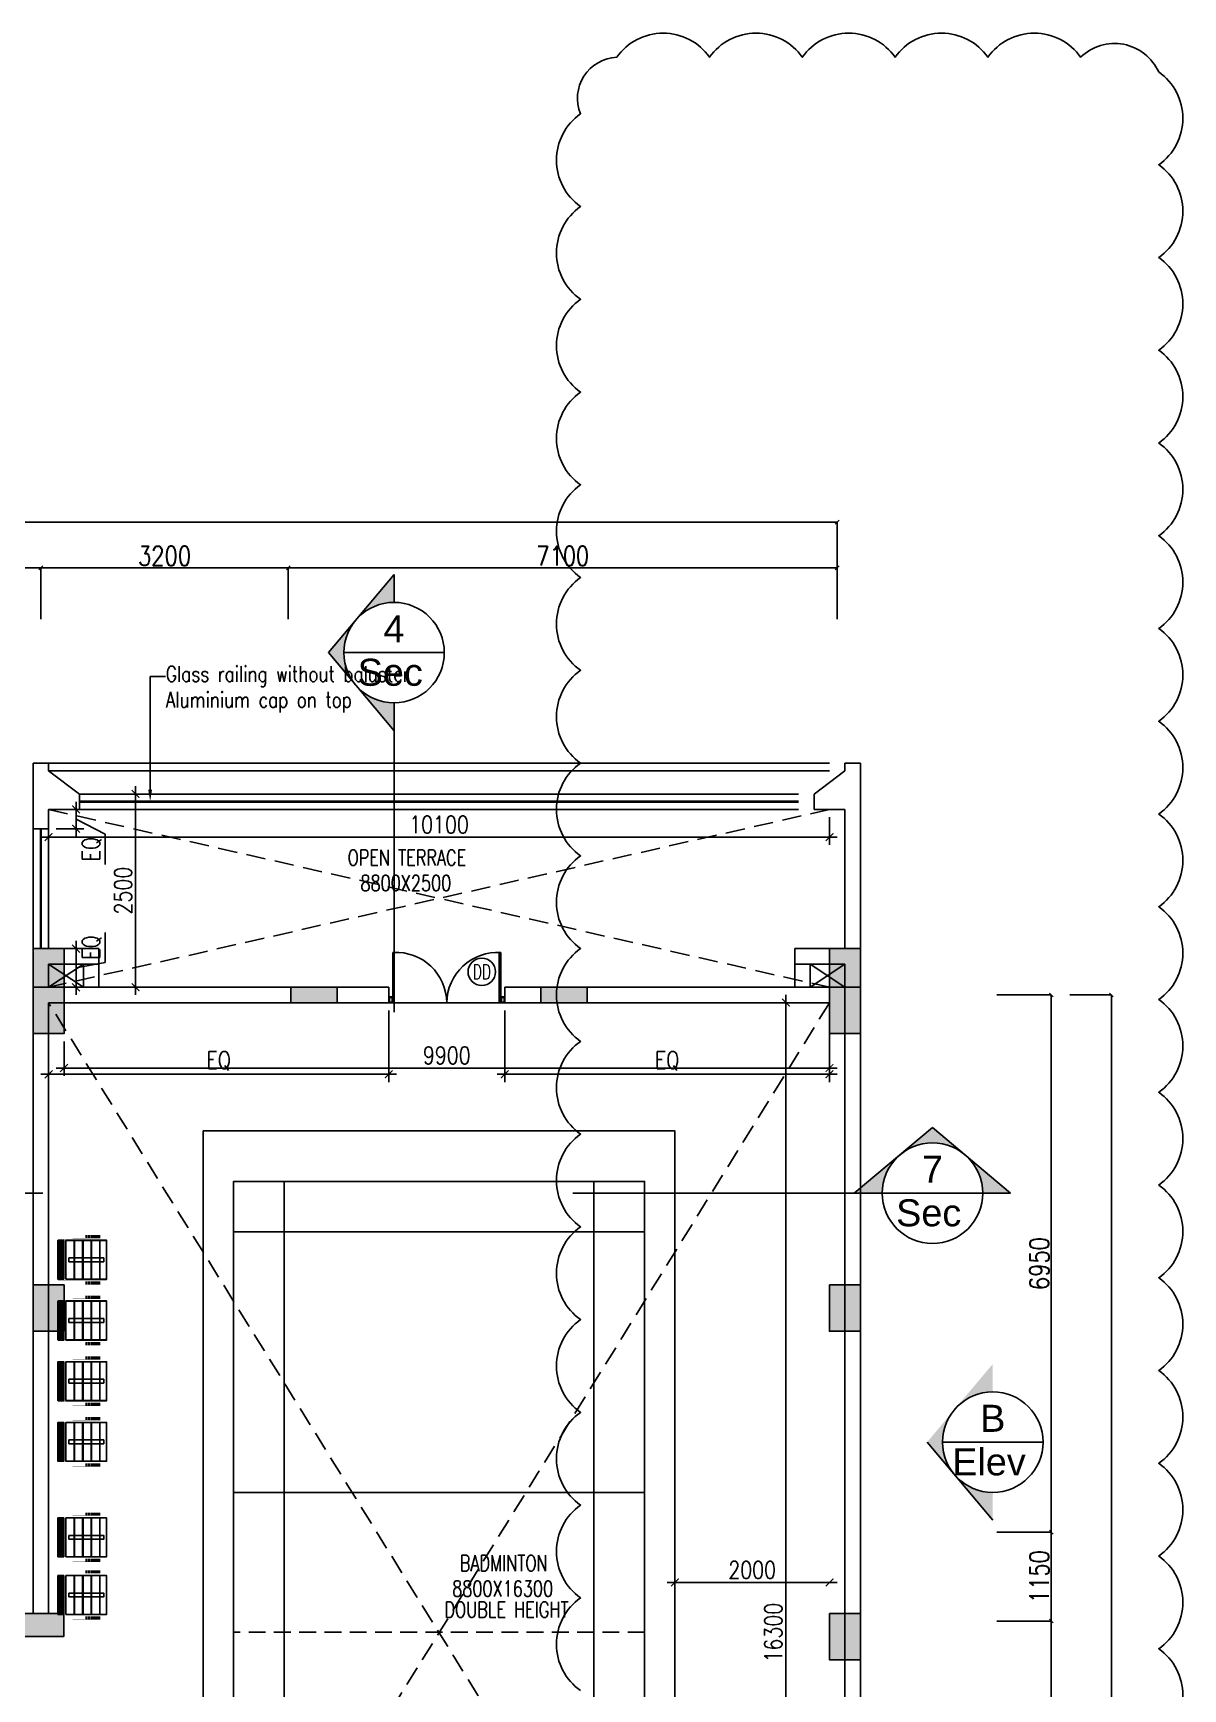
# Model space of a CAD drawing. Extents: x -32840 to 422982, y 280745 to 888746.
# Drawn here: x 103278 to 118149, y 816211 to 837632 of the extents above; entities that cross this region are included whole.
import ezdxf
from ezdxf import colors
from ezdxf.entities.mleader import LeaderData, LeaderLine
from ezdxf.enums import TextEntityAlignment as Align
from ezdxf.math import Vec2, Vec3

# ---------------------------------------------------------------- set-up
doc = ezdxf.new("R2010")
doc.units = 0
doc.header["$LTSCALE"] = 1000
doc.header["$PDMODE"] = 3
for name, pattern in [('CONTINOUS', [0]), ('HIDDEN', [0.375, 0.25, -0.125]), ('HIDDEN2', [0.1875, 0.125, -0.0625])]:
    doc.linetypes.add(name, pattern=pattern)
doc.layers.get('Defpoints').update_dxf_attribs({"linetype": 'HIDDEN'})
for name, color, linetype in [('A-BALCONY', 2, 'Continuous'), ('a-dim', 3, 'Continuous'), ('A-DOOR', 1, 'Continuous'), ('A-duct', 1, 'Continuous'), ('A-Duct Above', 20, 'HIDDEN2'), ('A-Ele  2', 6, 'Continuous'), ('A-FL-Drop', 3, 'Continuous'), ('A-PLINE', 2, 'Continuous'), ('A-Rail', 1, 'Continuous'), ('A-RD', 6, 'Continuous'), ('A-Tag LVl', 2, 'Continuous'), ('A-TAG-DW', 2, 'Continuous'), ('A-TXT', 6, 'Continuous'), ('A-WAL', 7, 'Continuous'), ('A-WALL', 7, 'CONTINOUS'), ('a-win', 1, 'Continuous'), ('FURN', 11, 'Continuous'), ('S-RCWALL', 10, 'Continuous'), ('S-RCWALL HATCH', 165, 'Continuous')]:
    doc.layers.add(name, color=color, linetype=linetype)
doc.layers.add('A-Dim grid', color=3, linetype='Continuous', transparency=0.5)
doc.layers.add('A-FUR', color=33, linetype='Continuous', plot=False, transparency=0.5)
doc.styles.add('Arial', font='arial.ttf')
doc.styles.add('ROMANS', font='romans.shx', dxfattribs={"width": 0.8})
doc.dimstyles.new('A-Dim Grid', dxfattribs={"dimscale": 100, "dimtxt": 2.5, "dimasz": 0.5, "dimexe": 0, "dimexo": 0, "dimgap": 0.3, "dimtad": 1, "dimdec": 0, "dimlfac": -0.01, "dimzin": 3, "dimdsep": 46, "dimtxsty": 'ROMANS', "dimblk": 'OBLIQUE', "dimcen": 5, "dimclrd": 256, "dimclre": 8, "dimclrt": 4, "dimadec": 0, "dimazin": 0, "dimtfac": 1, "dimtdec": 0, "dimtix": 1, "dimtmove": 1, "dimatfit": 3, "dimfxl": 1, "dimfrac": 2, "dimtolj": 1, "dimtzin": 3, "dimlwd": -1, "dimarcsym": 0})
doc.dimstyles.new('dim-1', dxfattribs={"dimscale": 100, "dimtxt": 2.25, "dimasz": 1, "dimexe": 1, "dimexo": 1, "dimgap": 0.5, "dimtad": 1, "dimdec": 0, "dimzin": 3, "dimdsep": 46, "dimtxsty": 'ROMANS', "dimblk": 'ARCHTICK', "dimcen": 0.0625, "dimdle": 1, "dimclrd": 256, "dimclre": 256, "dimclrt": 6, "dimadec": 0, "dimazin": 0, "dimtfac": 1, "dimtdec": 0, "dimtix": 1, "dimtmove": 1, "dimatfit": 3, "dimfxl": 1, "dimfrac": 2, "dimtolj": 1, "dimtzin": 3, "dimarcsym": 0})

# ---------------------------------------------------------------- blocks, each defined once
blk = doc.blocks.new('A$Cd25b2c89')
for p, q in [((750, 13400), (750, 0)), ((5350, 0), (5350, 13400)), ((6100, 12650), (0, 12650)), ((0, 8780), (6100, 8780)), ((0, 4620), (6100, 4620)), ((0, 750), (6100, 750))]:
    blk.add_line(p, q)
at = {"linetype": 'HIDDEN'}
blk.add_line((6100, 6705), (0, 6705), dxfattribs=at)
for points in [[(-450, 14150), (6550, 14150), (6550, -750), (-450, -750)], [(0, 0), (6100, 0), (6100, 13400), (0, 13400)]]:
    blk.add_lwpolyline(points, close=True)
blk = doc.blocks.new('RD')
at = {"style": 'ROMANS', "width": 0.75}
for tag, p in [('RT', (10.24, 14.08)), ('SZ', (10.24, 2.74))]:
    blk.add_attdef(tag, text='', height=9, dxfattribs=at).set_placement(p, align=Align.CENTER)
blk = doc.blocks.new('1500 DOUBLE GLAZING')
for p, q in [((71, 550), (52, 550)), ((1429, 550), (1448, 550)), ((52, 102), (71, 102)), ((1448, 102), (1429, 102))]:
    blk.add_line(p, q)
at = {"color": 8}
for p, q in [((61, 102), (61, 550)), ((1438, 102), (1438, 550))]:
    blk.add_line(p, q, dxfattribs=at)
for points in [[(52, 650), (71, 650), (71, 2), (52, 2)], [(1448, 650), (1429, 650), (1429, 2), (1448, 2)], [(0, 75), (50, 75), (50, 0), (0, 0)], [(8, 67), (42, 67), (42, 8), (8, 8)], [(1500, 75), (1450, 75), (1450, 0), (1500, 0)], [(1492, 67), (1458, 67), (1458, 8), (1492, 8)]]:
    blk.add_lwpolyline(points, close=True)
for centre in [(52, 0), (1448, 0)]:
    blk.add_circle(centre, 2.5)
for centre, radius, start, end in [((92, -7), 658, 0.6017, 93.477), ((1407, -6), 657, 87.2266, 179.4782)]:
    blk.add_arc(centre, radius, start, end, dxfattribs=at)
at = {"layer": 'A-FL-Drop'}
blk.add_line((1500, 0), (0, 0), dxfattribs=at)
blk = doc.blocks.new('A$C3a6e2320')
at = {"layer": 'FURN'}
for p, q in [((570, 628), (68, 628)), ((570, 626), (68, 626)), ((570, 623), (68, 623)), ((570, 616), (68, 616)), ((570, 605), (68, 605)), ((570, 589), (68, 589)), ((570, 572), (68, 572)), ((1, 266), (38, 266)), ((1, 238), (38, 238)), ((1, 217), (38, 217)), ((570, 419), (68, 419)), ((570, 414), (68, 414)), ((570, 310), (68, 310)), ((570, 305), (68, 305)), ((637, 266), (600, 266)), ((637, 238), (600, 238)), ((637, 217), (600, 217)), ((1, 191), (38, 191)), ((1, 171), (38, 171)), ((1, 155), (38, 155)), ((1, 140), (38, 140)), ((1, 125), (38, 125)), ((1, 114), (38, 114)), ((1, 106), (38, 106)), ((1, 99), (38, 99)), ((1, 95), (38, 95)), ((1, 92), (38, 92)), ((1, 90), (38, 90)), ((570, 200), (68, 200)), ((570, 195), (68, 195)), ((637, 191), (600, 191)), ((637, 171), (600, 171)), ((637, 155), (600, 155)), ((637, 140), (600, 140)), ((637, 125), (600, 125)), ((637, 114), (600, 114)), ((637, 106), (600, 106)), ((637, 99), (600, 99)), ((637, 95), (600, 95)), ((637, 92), (600, 92)), ((637, 90), (600, 90))]:
    blk.add_line(p, q, dxfattribs=at)
for points, const_width in [([(1, 88), (38, 88), (38, 438), (1, 438)], 1.5), ([(56, 1), (68, 1), (68, 630), (56, 630)], 1), ([(582, 1), (582, 630), (570, 630), (570, 1)], 1), ([(637, 88), (600, 88), (600, 438), (637, 438)], 1.5), ([(38, 413), (56, 413), (56, 401), (38, 401)], 0.5), ([(600, 413), (582, 413), (582, 401), (600, 401)], 0.5), ([(38, 113), (56, 113), (56, 126), (38, 126)], 0.5), ([(600, 113), (582, 113), (582, 126), (600, 126)], 0.5)]:
    blk.add_lwpolyline(points, close=True, dxfattribs=dict(at, const_width=const_width))
for points in [[(570, 555), (68, 555), (68, 630), (570, 630)], [(570, 526), (68, 526), (68, 1), (570, 1)], [(344, 488), (294, 488), (294, 38), (344, 38)]]:
    blk.add_lwpolyline(points, close=True, dxfattribs=at)
for points in [[(138, 525, -0.015936), (144, 526)], [(494, 526, -0.007067), (507, 525)]]:
    blk.add_lwpolyline(points, format="xyb", dxfattribs=at)
blk.add_lwpolyline([(570, 89), (68, 89)], dxfattribs=at)
blk = doc.blocks.new('TAG-DOOR-WINOW')
blk.add_circle((0, 0), 2.37)
at = {"color": 6, "style": 'ROMANS', "width": 0.7}
blk.add_attdef('DW', text='', height=2.5, dxfattribs=at).set_placement((0, 0), align=Align.MIDDLE_CENTER)
blk = doc.blocks.new('TAG-SEC-ARROW')
h = blk.add_hatch(color=256)
h.paths.add_polyline_path([(-10.11, 0), (-6.5, 0, -0.2206), (-4.2, 4.96)])
h.paths.add_polyline_path([(0, 8.49), (-4.16, 5, -0.175251), (0, 6.5, -0.175251), (4.16, 5)])
h.paths.add_polyline_path([(4.2, 4.96, -0.2206), (6.5, 0), (10.11, 0)])
for p, q in [((0, 8.49), (-10.11, 0)), ((0, 8.49), (10.11, 0)), ((-6.5, 0), (-10.11, 0)), ((6.5, 0), (46.5, 0))]:
    blk.add_line(p, q)
blk.add_arc((0, 0), 6.5, 0, 180)
blk = doc.blocks.new('TAG-SEC')
blk.add_line((-6.5, 0), (6.5, 0))
blk.add_circle((0, 0), 6.5)
at = {"color": 6, "style": 'Arial'}
blk.add_attdef('88', text='', height=3.5, dxfattribs=at).set_placement((0, 3.08), align=Align.MIDDLE_CENTER)
at = {"color": 6, "style": 'ROMANS', "width": 0.708488}
blk.add_attdef('X8-X-8888', text='', height=1.75, dxfattribs=at).set_placement((-5.58, -2.55), (5.58, -2.55), align=Align.FIT)
blk = doc.blocks.new('A$Ce1edbb18')
at = {"layer": 'A-Tag LVl'}
h = blk.add_hatch(color=256, dxfattribs=at)
h.paths.add_polyline_path([(37112, -96), (37112, 265, -0.2206), (36615, 495)])
h.paths.add_polyline_path([(36263, 915), (36612, 499, -0.175251), (36462, 915, -0.175251), (36612, 1331)])
h.paths.add_polyline_path([(36615, 1335, -0.2206), (37112, 1565), (37112, 1926)])
blk.add_line((36263, 915), (37112, -96), dxfattribs=at)
blk.add_arc((37112, 915), 650, 0, 180, dxfattribs=at)
at = {"layer": 'A-Tag LVl', "xscale": -100.0000000000005, "yscale": 100.0000000000005, "zscale": 100, "rotation": 90}
blk.add_blockref('TAG-SEC-ARROW', (29368, 11129), dxfattribs=at)
at = {"layer": 'A-Tag LVl'}
ref = blk.add_blockref('TAG-SEC', (29368, 11129), dxfattribs=dict(at, xscale=100, yscale=100, zscale=100))
ref.add_attrib('88', '4', dxfattribs={"layer": '0', "color": 6, "height": 350, "style": 'Arial'}).set_placement((29368, 11437), align=Align.MIDDLE_CENTER)
ref.add_attrib('X8-X-8888', 'Sec', dxfattribs={"layer": '0', "color": 6, "height": 350, "rotation": 360, "style": 'Arial'}).set_placement((29319, 10875), align=Align.MIDDLE_CENTER)
at = {"layer": 'A-Tag LVl', "yscale": 100, "zscale": 100}
for p, xscale in [((20176, 4136), 100), ((36332, 4136), -100)]:
    blk.add_blockref('TAG-SEC-ARROW', p, dxfattribs=dict(at, xscale=xscale))
at = {"layer": 'A-Tag LVl'}
ref = blk.add_blockref('TAG-SEC', (36332, 4136), dxfattribs=dict(at, xscale=100, yscale=100, zscale=100))
ref.add_attrib('88', '7', dxfattribs={"layer": '0', "color": 6, "height": 350, "style": 'Arial'}).set_placement((36332, 4445), align=Align.MIDDLE_CENTER)
ref.add_attrib('X8-X-8888', 'Sec', dxfattribs={"layer": '0', "color": 6, "height": 350, "rotation": 360, "style": 'Arial'}).set_placement((36283, 3882), align=Align.MIDDLE_CENTER)
ref = blk.add_blockref('TAG-SEC', (37112, 915), dxfattribs=dict(at, xscale=100, yscale=100, zscale=100))
ref.add_attrib('88', 'B', dxfattribs={"layer": '0', "color": 6, "height": 350, "style": 'Arial'}).set_placement((37112, 1223), align=Align.MIDDLE_CENTER)
ref.add_attrib('X8-X-8888', 'Elev', dxfattribs={"layer": '0', "color": 6, "height": 350, "rotation": 360, "style": 'Arial'}).set_placement((37063, 660), align=Align.MIDDLE_CENTER)
blk = doc.blocks.new('_ArchTick')
at = {"color": 0, "linetype": 'ByBlock', "const_width": 0.15}
blk.add_lwpolyline([(-0.5, -0.5), (0.5, 0.5)], dxfattribs=at)
blk = doc.blocks.new('*D1338')
at = {"layer": 'a-dim', "lineweight": -2, "transparency": 16777216}
for p, q in [((103478, 824988, 0), (103478, 824062, 0)), ((107878, 824988, 0), (107878, 824062, 0)), ((103378, 824162, 0), (107978, 824162, 0))]:
    blk.add_line(p, q, dxfattribs=at)
at = {"layer": 'Defpoints', "color": 0, "transparency": 16777216}
for p in [(103478, 825088, 0), (107878, 825088, 0), (107878, 824162, 0)]:
    blk.add_point(p, dxfattribs=at)
at = {"layer": 'a-dim', "lineweight": -2, "transparency": 16777216, "xscale": 100, "yscale": 100, "zscale": 100, "rotation": 180}
blk.add_blockref('_ArchTick', (103478, 824162, 0), dxfattribs=at)
at = {"layer": 'a-dim', "lineweight": -2, "transparency": 16777216, "xscale": 100, "yscale": 100, "zscale": 100}
blk.add_blockref('_ArchTick', (107878, 824162, 0), dxfattribs=at)
at = {"layer": 'a-dim', "color": 6, "transparency": 16777216, "insert": (105678, 824335, 0), "char_height": 225, "attachment_point": 5, "style": 'ROMANS'}
blk.add_mtext('\\A1;EQ', dxfattribs=at)
blk = doc.blocks.new('*D1339')
at = {"layer": 'a-dim', "lineweight": -2, "transparency": 16777216}
for p, q in [((109378, 824988, 0), (109378, 824062, 0)), ((113578, 824988, 0), (113578, 824062, 0)), ((109278, 824162, 0), (113678, 824162, 0))]:
    blk.add_line(p, q, dxfattribs=at)
at = {"layer": 'Defpoints', "color": 0, "transparency": 16777216}
for p in [(109378, 825088, 0), (113578, 825088, 0), (113578, 824162, 0)]:
    blk.add_point(p, dxfattribs=at)
at = {"layer": 'a-dim', "lineweight": -2, "transparency": 16777216, "xscale": 100, "yscale": 100, "zscale": 100, "rotation": 180}
blk.add_blockref('_ArchTick', (109378, 824162, 0), dxfattribs=at)
at = {"layer": 'a-dim', "lineweight": -2, "transparency": 16777216, "xscale": 100, "yscale": 100, "zscale": 100}
blk.add_blockref('_ArchTick', (113578, 824162, 0), dxfattribs=at)
at = {"layer": 'a-dim', "color": 6, "transparency": 16777216, "insert": (111478, 824335, 0), "char_height": 225, "attachment_point": 5, "style": 'ROMANS'}
blk.add_mtext('\\A1;EQ', dxfattribs=at)
blk = doc.blocks.new('*D1340')
at = {"layer": 'a-dim', "lineweight": -2, "transparency": 16777216}
for p, q in [((103978, 827788, 0), (104703, 827788, 0)), ((104603, 827888, 0), (104603, 825188, 0)), ((103578, 825288, 0), (104703, 825288, 0))]:
    blk.add_line(p, q, dxfattribs=at)
at = {"layer": 'Defpoints', "color": 0, "transparency": 16777216}
for p in [(103878, 827788, 0), (103478, 825288, 0), (104603, 825288, 0)]:
    blk.add_point(p, dxfattribs=at)
at = {"layer": 'a-dim', "lineweight": -2, "transparency": 16777216, "xscale": 100, "yscale": 100, "zscale": 100}
for p, rotation in [((104603, 827788, 0), 90), ((104603, 825288, 0), 270)]:
    blk.add_blockref('_ArchTick', p, dxfattribs=dict(at, rotation=rotation))
at = {"layer": 'a-dim', "color": 6, "transparency": 16777216, "insert": (104441, 826538, 0), "char_height": 225, "attachment_point": 5, "rotation": 90, "style": 'ROMANS'}
blk.add_mtext('\\A1;2500', dxfattribs=at)
blk = doc.blocks.new('*D1341')
at = {"layer": 'a-dim', "lineweight": -2, "transparency": 16777216}
for p, q in [((103478, 827488, 0), (103478, 827131, 0)), ((113578, 827488, 0), (113578, 827131, 0)), ((103378, 827231, 0), (113678, 827231, 0))]:
    blk.add_line(p, q, dxfattribs=at)
at = {"layer": 'Defpoints', "color": 0, "transparency": 16777216}
for p in [(103478, 827588, 0), (113578, 827588, 0), (113578, 827231, 0)]:
    blk.add_point(p, dxfattribs=at)
at = {"layer": 'a-dim', "lineweight": -2, "transparency": 16777216, "xscale": 100, "yscale": 100, "zscale": 100, "rotation": 180}
blk.add_blockref('_ArchTick', (103478, 827231, 0), dxfattribs=at)
at = {"layer": 'a-dim', "lineweight": -2, "transparency": 16777216, "xscale": 100, "yscale": 100, "zscale": 100}
blk.add_blockref('_ArchTick', (113578, 827231, 0), dxfattribs=at)
at = {"layer": 'a-dim', "color": 6, "transparency": 16777216, "insert": (108528, 827393, 0), "char_height": 225, "attachment_point": 5, "style": 'ROMANS'}
blk.add_mtext('\\A1;10100', dxfattribs=at)
blk = doc.blocks.new('*D1342')
at = {"layer": 'a-dim', "lineweight": -2, "transparency": 16777216}
for p, q in [((113014, 825188, 0), (113014, 808688, 0)), ((113478, 825088, 0), (112914, 825088, 0)), ((113478, 808788, 0), (112914, 808788, 0))]:
    blk.add_line(p, q, dxfattribs=at)
at = {"layer": 'Defpoints', "color": 0, "transparency": 16777216}
for p in [(113578, 825088, 0), (113014, 808788, 0), (113578, 808788, 0)]:
    blk.add_point(p, dxfattribs=at)
at = {"layer": 'a-dim', "lineweight": -2, "transparency": 16777216, "xscale": 100, "yscale": 100, "zscale": 100}
for p, rotation in [((113014, 825088, 0), 90), ((113014, 808788, 0), 270)]:
    blk.add_blockref('_ArchTick', p, dxfattribs=dict(at, rotation=rotation))
at = {"layer": 'a-dim', "color": 6, "transparency": 16777216, "insert": (112852, 816938, 0), "char_height": 225, "attachment_point": 5, "rotation": 90, "style": 'ROMANS'}
blk.add_mtext('\\A1;16300', dxfattribs=at)
blk = doc.blocks.new('*D1346')
at = {"layer": 'a-dim', "lineweight": -2, "transparency": 16777216}
for p, q in [((103578, 827588, 0), (103933, 827588, 0)), ((103833, 827238, 0), (103833, 827688, 0)), ((103578, 827338, 0), (103933, 827338, 0)), ((103833, 827463, 0), (104210, 827270, 0)), ((104210, 827270, 0), (104210, 826878, 0))]:
    blk.add_line(p, q, dxfattribs=at)
at = {"layer": 'Defpoints', "color": 0, "transparency": 16777216}
for p in [(103478, 827588, 0), (103833, 827588, 0), (103478, 827338, 0)]:
    blk.add_point(p, dxfattribs=at)
at = {"layer": 'a-dim', "lineweight": -2, "transparency": 16777216, "xscale": 100, "yscale": 100, "zscale": 100}
for p, rotation in [((103833, 827588, 0), 90), ((103833, 827338, 0), 270)]:
    blk.add_blockref('_ArchTick', p, dxfattribs=dict(at, rotation=rotation))
at = {"layer": 'a-dim', "color": 6, "transparency": 16777216, "insert": (104037, 827074, 0), "char_height": 225, "attachment_point": 5, "rotation": 90, "style": 'ROMANS'}
blk.add_mtext('\\A1;EQ', dxfattribs=at)
blk = doc.blocks.new('*D1347')
at = {"layer": 'a-dim', "lineweight": -2, "transparency": 16777216}
for p, q in [((103833, 825888, 0), (103833, 825188, 0)), ((104210, 825606, 0), (104210, 825998, 0)), ((103578, 825788, 0), (103933, 825788, 0)), ((103833, 825538, 0), (104210, 825606, 0)), ((103578, 825288, 0), (103933, 825288, 0))]:
    blk.add_line(p, q, dxfattribs=at)
at = {"layer": 'Defpoints', "color": 0, "transparency": 16777216}
for p in [(103478, 825788, 0), (103478, 825288, 0), (103833, 825288, 0)]:
    blk.add_point(p, dxfattribs=at)
at = {"layer": 'a-dim', "lineweight": -2, "transparency": 16777216, "xscale": 100, "yscale": 100, "zscale": 100}
for p, rotation in [((103833, 825788, 0), 90), ((103833, 825288, 0), 270)]:
    blk.add_blockref('_ArchTick', p, dxfattribs=dict(at, rotation=rotation))
at = {"layer": 'a-dim', "color": 6, "transparency": 16777216, "insert": (104037, 825802, 0), "char_height": 225, "attachment_point": 5, "rotation": 90, "style": 'ROMANS'}
blk.add_mtext('\\A1;EQ', dxfattribs=at)
blk = doc.blocks.new('_Oblique')
at = {"color": 0, "linetype": 'ByBlock', "lineweight": -2}
blk.add_line((-0.5, -0.5), (0.5, 0.5), dxfattribs=at)
at = {"color": 0, "linetype": 'ByBlock'}
blk.add_line((-0.5, -0.5), (0.5, 0.5), dxfattribs=at)
blk = doc.blocks.new('*D1239')
at = {"layer": 'A-Dim grid', "color": 8, "lineweight": -2, "transparency": 16777216}
for p, q in [((115743, 817088, 0), (116447, 817088, 0)), ((115743, 811288, 0), (116447, 811288, 0))]:
    blk.add_line(p, q, dxfattribs=at)
at = {"layer": 'A-Dim grid', "transparency": 16777216}
blk.add_line((116447, 811288, 0), (116447, 817088, 0), dxfattribs=at)
at = {"layer": 'Defpoints', "color": 0, "transparency": 16777216}
for p in [(115743, 817088, 0), (116447, 817088, 0), (115743, 811288, 0)]:
    blk.add_point(p, dxfattribs=at)
at = {"layer": 'A-Dim grid', "transparency": 16777216, "xscale": 50, "yscale": 50, "zscale": 50}
for p, rotation in [((116447, 817088, 0), 90), ((116447, 811288, 0), 270)]:
    blk.add_blockref('_Oblique', p, dxfattribs=dict(at, rotation=rotation))
at = {"layer": 'A-Dim grid', "color": 4, "transparency": 16777216, "insert": (116292, 814188, 0), "char_height": 250, "attachment_point": 5, "rotation": 90, "style": 'ROMANS'}
blk.add_mtext('\\A1;5800', dxfattribs=at)
blk = doc.blocks.new('*D1240')
at = {"layer": 'A-Dim grid', "color": 8, "lineweight": -2, "transparency": 16777216}
for p, q in [((115743, 825188, 0), (116447, 825188, 0)), ((115743, 818238, 0), (116447, 818238, 0))]:
    blk.add_line(p, q, dxfattribs=at)
at = {"layer": 'A-Dim grid', "transparency": 16777216}
blk.add_line((116447, 818238, 0), (116447, 825188, 0), dxfattribs=at)
at = {"layer": 'Defpoints', "color": 0, "transparency": 16777216}
for p in [(115743, 825188, 0), (116447, 825188, 0), (115743, 818238, 0)]:
    blk.add_point(p, dxfattribs=at)
at = {"layer": 'A-Dim grid', "transparency": 16777216, "xscale": 50, "yscale": 50, "zscale": 50}
for p, rotation in [((116447, 825188, 0), 90), ((116447, 818238, 0), 270)]:
    blk.add_blockref('_Oblique', p, dxfattribs=dict(at, rotation=rotation))
at = {"layer": 'A-Dim grid', "color": 4, "transparency": 16777216, "insert": (116292, 821713, 0), "char_height": 250, "attachment_point": 5, "rotation": 90, "style": 'ROMANS'}
blk.add_mtext('\\A1;6950', dxfattribs=at)
blk = doc.blocks.new('*D1241')
at = {"layer": 'A-Dim grid', "color": 8, "lineweight": -2, "transparency": 16777216}
for p, q in [((116686, 825188, 0), (117224, 825188, 0)), ((116455, 804588, 0), (117224, 804588, 0))]:
    blk.add_line(p, q, dxfattribs=at)
at = {"layer": 'A-Dim grid', "transparency": 16777216}
blk.add_line((117224, 804588, 0), (117224, 825188, 0), dxfattribs=at)
at = {"layer": 'Defpoints', "color": 0, "transparency": 16777216}
for p in [(116686, 825188, 0), (117224, 825188, 0), (116455, 804588, 0)]:
    blk.add_point(p, dxfattribs=at)
at = {"layer": 'A-Dim grid', "transparency": 16777216, "xscale": 50, "yscale": 50, "zscale": 50}
for p, rotation in [((117224, 825188, 0), 90), ((117224, 804588, 0), 270)]:
    blk.add_blockref('_Oblique', p, dxfattribs=dict(at, rotation=rotation))
at = {"layer": 'A-Dim grid', "color": 4, "transparency": 16777216, "insert": (117069, 814888, 0), "char_height": 250, "attachment_point": 5, "rotation": 90, "style": 'ROMANS'}
blk.add_mtext('\\A1;20600', dxfattribs=at)
blk = doc.blocks.new('*D1252')
at = {"layer": 'A-Dim grid', "color": 8, "lineweight": -2, "transparency": 16777216}
for p, q in [((97378, 830048, 0), (97378, 830713, 0)), ((103378, 830048, 0), (103378, 830713, 0))]:
    blk.add_line(p, q, dxfattribs=at)
at = {"layer": 'A-Dim grid', "transparency": 16777216}
blk.add_line((97378, 830713, 0), (103378, 830713, 0), dxfattribs=at)
at = {"layer": 'Defpoints', "color": 0, "transparency": 16777216}
for p in [(103378, 830713, 0), (97378, 830048, 0), (103378, 830048, 0)]:
    blk.add_point(p, dxfattribs=at)
at = {"layer": 'A-Dim grid', "transparency": 16777216, "xscale": 50, "yscale": 50, "zscale": 50, "rotation": 180}
blk.add_blockref('_Oblique', (97378, 830713, 0), dxfattribs=at)
at = {"layer": 'A-Dim grid', "transparency": 16777216, "xscale": 50, "yscale": 50, "zscale": 50}
blk.add_blockref('_Oblique', (103378, 830713, 0), dxfattribs=at)
at = {"layer": 'A-Dim grid', "color": 4, "transparency": 16777216, "insert": (100378, 830868, 0), "char_height": 250, "attachment_point": 5, "style": 'ROMANS'}
blk.add_mtext('\\A1;6000', dxfattribs=at)
blk = doc.blocks.new('*D1253')
at = {"layer": 'A-Dim grid', "color": 8, "lineweight": -2, "transparency": 16777216}
for p, q in [((103378, 830048, 0), (103378, 830713, 0)), ((106578, 830048, 0), (106578, 830713, 0))]:
    blk.add_line(p, q, dxfattribs=at)
at = {"layer": 'A-Dim grid', "transparency": 16777216}
blk.add_line((103378, 830713, 0), (106578, 830713, 0), dxfattribs=at)
at = {"layer": 'Defpoints', "color": 0, "transparency": 16777216}
for p in [(106578, 830713, 0), (103378, 830048, 0), (106578, 830048, 0)]:
    blk.add_point(p, dxfattribs=at)
at = {"layer": 'A-Dim grid', "transparency": 16777216, "xscale": 50, "yscale": 50, "zscale": 50, "rotation": 180}
blk.add_blockref('_Oblique', (103378, 830713, 0), dxfattribs=at)
at = {"layer": 'A-Dim grid', "transparency": 16777216, "xscale": 50, "yscale": 50, "zscale": 50}
blk.add_blockref('_Oblique', (106578, 830713, 0), dxfattribs=at)
at = {"layer": 'A-Dim grid', "color": 4, "transparency": 16777216, "insert": (104978, 830868, 0), "char_height": 250, "attachment_point": 5, "style": 'ROMANS'}
blk.add_mtext('\\A1;3200', dxfattribs=at)
blk = doc.blocks.new('*D1254')
at = {"layer": 'A-Dim grid', "color": 8, "lineweight": -2, "transparency": 16777216}
for p, q in [((78678, 830641, 0), (78678, 831305, 0)), ((113678, 830641, 0), (113678, 831305, 0))]:
    blk.add_line(p, q, dxfattribs=at)
at = {"layer": 'A-Dim grid', "transparency": 16777216}
blk.add_line((78678, 831305, 0), (113678, 831305, 0), dxfattribs=at)
at = {"layer": 'Defpoints', "color": 0, "transparency": 16777216}
for p in [(113678, 831305, 0), (78678, 830641, 0), (113678, 830641, 0)]:
    blk.add_point(p, dxfattribs=at)
at = {"layer": 'A-Dim grid', "transparency": 16777216, "xscale": 50, "yscale": 50, "zscale": 50, "rotation": 180}
blk.add_blockref('_Oblique', (78678, 831305, 0), dxfattribs=at)
at = {"layer": 'A-Dim grid', "transparency": 16777216, "xscale": 50, "yscale": 50, "zscale": 50}
blk.add_blockref('_Oblique', (113678, 831305, 0), dxfattribs=at)
at = {"layer": 'A-Dim grid', "color": 4, "transparency": 16777216, "insert": (96178, 831460, 0), "char_height": 250, "attachment_point": 5, "style": 'ROMANS'}
blk.add_mtext('\\A1;35000', dxfattribs=at)
blk = doc.blocks.new('*D1267')
at = {"layer": 'A-Dim grid', "color": 8, "lineweight": -2, "transparency": 16777216}
for p, q in [((106578, 830048, 0), (106578, 830713, 0)), ((113678, 830048, 0), (113678, 830713, 0))]:
    blk.add_line(p, q, dxfattribs=at)
at = {"layer": 'A-Dim grid', "transparency": 16777216}
blk.add_line((106578, 830713, 0), (113678, 830713, 0), dxfattribs=at)
at = {"layer": 'Defpoints', "color": 0, "transparency": 16777216}
for p in [(113678, 830713, 0), (106578, 830048, 0), (113678, 830048, 0)]:
    blk.add_point(p, dxfattribs=at)
at = {"layer": 'A-Dim grid', "transparency": 16777216, "xscale": 50, "yscale": 50, "zscale": 50, "rotation": 180}
blk.add_blockref('_Oblique', (106578, 830713, 0), dxfattribs=at)
at = {"layer": 'A-Dim grid', "transparency": 16777216, "xscale": 50, "yscale": 50, "zscale": 50}
blk.add_blockref('_Oblique', (113678, 830713, 0), dxfattribs=at)
at = {"layer": 'A-Dim grid', "color": 4, "transparency": 16777216, "insert": (110128, 830868, 0), "char_height": 250, "attachment_point": 5, "style": 'ROMANS'}
blk.add_mtext('\\A1;7100', dxfattribs=at)
blk = doc.blocks.new('*D1268')
at = {"layer": 'A-Dim grid', "color": 8, "lineweight": -2, "transparency": 16777216}
for p, q in [((115743, 818238, 0), (116447, 818238, 0)), ((115743, 817088, 0), (116447, 817088, 0))]:
    blk.add_line(p, q, dxfattribs=at)
at = {"layer": 'A-Dim grid', "transparency": 16777216}
blk.add_line((116447, 817088, 0), (116447, 818238, 0), dxfattribs=at)
at = {"layer": 'Defpoints', "color": 0, "transparency": 16777216}
for p in [(115743, 818238, 0), (116447, 818238, 0), (115743, 817088, 0)]:
    blk.add_point(p, dxfattribs=at)
at = {"layer": 'A-Dim grid', "transparency": 16777216, "xscale": 50, "yscale": 50, "zscale": 50}
for p, rotation in [((116447, 818238, 0), 90), ((116447, 817088, 0), 270)]:
    blk.add_blockref('_Oblique', p, dxfattribs=dict(at, rotation=rotation))
at = {"layer": 'A-Dim grid', "color": 4, "transparency": 16777216, "insert": (116292, 817663, 0), "char_height": 250, "attachment_point": 5, "rotation": 90, "style": 'ROMANS'}
blk.add_mtext('\\A1;1150', dxfattribs=at)
blk = doc.blocks.new('*D1477')
at = {"layer": 'a-dim', "lineweight": -2, "transparency": 16777216}
blk.add_line((113678, 817588, 0), (111478, 817588, 0), dxfattribs=at)
at = {"layer": 'Defpoints', "color": 0, "transparency": 16777216}
for p in [(111578, 817588, 0), (111578, 817588, 0), (113578, 817588, 0)]:
    blk.add_point(p, dxfattribs=at)
at = {"layer": 'a-dim', "lineweight": -2, "transparency": 16777216, "xscale": 100, "yscale": 100, "zscale": 100}
for p, rotation in [((111578, 817588, 0), 179.99999999993), ((113578, 817588, 0), 359.99999999993)]:
    blk.add_blockref('_ArchTick', p, dxfattribs=dict(at, rotation=rotation))
at = {"layer": 'a-dim', "color": 6, "transparency": 16777216, "insert": (112578, 817750, 0), "char_height": 225, "attachment_point": 5, "style": 'ROMANS'}
blk.add_mtext('\\A1;2000', dxfattribs=at)
blk = doc.blocks.new('*D1464')
at = {"layer": 'A-PLINE', "lineweight": -2, "transparency": 16777216}
for p, q in [((103678, 824588, 0), (103678, 824143, 0)), ((113578, 824588, 0), (113578, 824143, 0)), ((103578, 824243, 0), (113678, 824243, 0))]:
    blk.add_line(p, q, dxfattribs=at)
at = {"layer": 'Defpoints', "color": 0, "transparency": 16777216}
for p in [(103678, 824688, 0), (113578, 824688, 0), (113578, 824243, 0)]:
    blk.add_point(p, dxfattribs=at)
at = {"layer": 'A-PLINE', "lineweight": -2, "transparency": 16777216, "xscale": 100, "yscale": 100, "zscale": 100, "rotation": 180}
blk.add_blockref('_ArchTick', (103678, 824243, 0), dxfattribs=at)
at = {"layer": 'A-PLINE', "lineweight": -2, "transparency": 16777216, "xscale": 100, "yscale": 100, "zscale": 100}
blk.add_blockref('_ArchTick', (113578, 824243, 0), dxfattribs=at)
at = {"layer": 'A-PLINE', "color": 6, "transparency": 16777216, "insert": (108628, 824406, 0), "char_height": 225, "attachment_point": 5, "style": 'ROMANS'}
blk.add_mtext('\\A1;9900', dxfattribs=at)
blk = doc.blocks.new('NEWGR')
at = {"layer": 'S-RCWALL HATCH'}
for points in [[(240968, 409931), (241368, 409931), (241368, 408831), (240968, 408831)], [(251268, 409931), (251668, 409931), (251668, 408831), (251268, 408831)], [(244301, 409431), (244301, 409231), (244901, 409231), (244901, 409431)], [(247535, 409431), (247535, 409231), (248135, 409231), (248135, 409431)], [(240968, 404981), (241368, 404981), (241368, 405581), (240968, 405581)], [(251268, 404981), (251668, 404981), (251668, 405581), (251268, 405581)], [(240764, 401331), (240764, 401031), (241364, 401031), (241364, 401331)], [(251268, 400732), (251668, 400732), (251668, 401331), (251268, 401331)]]:
    blk.add_hatch(color=253, dxfattribs=at).paths.add_polyline_path(points)
at = {"layer": 'S-RCWALL'}
for points in [[(240968, 409931), (241368, 409931), (241368, 408831), (240968, 408831)], [(251268, 409931), (251668, 409931), (251668, 408831), (251268, 408831)], [(244301, 409431), (244301, 409231), (244901, 409231), (244901, 409431)], [(247535, 409431), (247535, 409231), (248135, 409231), (248135, 409431)], [(240968, 405581), (241368, 405581), (241368, 404981), (240968, 404981)], [(251268, 405581), (251668, 405581), (251668, 404981), (251268, 404981)], [(241364, 401331), (241364, 401031), (240764, 401031), (240764, 401331)], [(251268, 401331), (251668, 401331), (251668, 400731), (251268, 400731)]]:
    blk.add_lwpolyline(points, close=True, dxfattribs=at)

msp = doc.modelspace()

# ---------------------------------------------------------------- linework, layer by layer
at = {"layer": 'A-BALCONY'}
for p, q in [((103877.9, 827787.9, 0), (113177.9, 827787.7, 0)), ((103877.9, 827587.9, 0), (113177.9, 827587.7, 0)), ((103277.9, 827337.9, 0), (103277.9, 825787.9, 0)), ((103477.9, 827337.9, 0), (103477.9, 825787.9, 0))]:
    msp.add_line(p, q, dxfattribs=at)
at = {"layer": 'A-duct', "ltscale": 2}
for p, q in [((103927.9, 825587.9, 0), (103477.9, 825287.9, 0)), ((103477.9, 825587.9, 0), (103927.9, 825287.9, 0)), ((103927.9, 825587.9, 0), (103927.9, 825287.9, 0)), ((104127.9, 825587.9, 0), (104127.9, 825287.9, 0)), ((113127.9, 825587.7, 0), (113127.9, 825287.7, 0)), ((113327.9, 825587.7, 0), (113327.9, 825287.7, 0)), ((113327.9, 825587.7, 0), (113777.9, 825287.7, 0)), ((113777.9, 825587.7, 0), (113327.9, 825287.7, 0))]:
    msp.add_line(p, q, dxfattribs=at)
at = {"layer": 'A-Duct Above', "ltscale": 2}
for p, q in [((103477.9, 827587.9, 0), (113577.9, 825287.7, 0)), ((113577.9, 827587.7, 0), (103477.9, 825287.9, 0)), ((113577.9, 808787.7, 0), (103477.9, 825087.9, 0)), ((113577.9, 825087.7, 0), (103477.9, 808787.9, 0))]:
    msp.add_line(p, q, dxfattribs=at)
at = {"layer": 'A-Ele  2'}
for p, q in [((113577.9, 828187.7, 0), (103477.9, 828187.9, 0)), ((113577.9, 828087.7, 0), (103477.9, 828087.9, 0))]:
    msp.add_line(p, q, dxfattribs=at)
at = {"layer": 'A-PLINE', "elevation": 0}
msp.add_lwpolyline([(117836, 815529, 0.5205671), (117836, 816729, 0.5205671), (117836, 817929, 0.5205671), (117836, 819129, 0.5205671), (117836, 820329, 0.5205671), (117836, 821529, 0.5205671), (117836, 822729, 0.5205671), (117836, 823929, 0.5205671), (117836, 825129, 0.5205671), (117836, 826329, 0.5205671), (117836, 827529, 0.5205671), (117836, 828729, 0.5205671), (117836, 829929, 0.5205671), (117836, 831129, 0.5205671), (117836, 832329, 0.5205671), (117836, 833529, 0.5205671), (117836, 834729, 0.5205671), (117836, 835929, 0.5205671), (117836, 837129, 0.5205671), (116826.6, 837319.6, 0.5205671), (115626.6, 837319.6, 0.5205671), (114426.6, 837319.6, 0.5205671), (113226.6, 837319.6, 0.5205671), (112026.6, 837319.6, 0.5205671), (110826.6, 837319.6, 0.5205671), (110358.3, 836588, 0.5205671), (110358.3, 835388, 0.5205671), (110358.3, 834188, 0.5205671), (110358.3, 832988, 0.5205671), (110358.3, 831788, 0.5205671), (110358.3, 830588, 0.5205671), (110358.3, 829388, 0.5205671), (110358.3, 828188, 0.5205671), (110358.3, 826988, 0.5205671), (110358.3, 825788, 0.5205671), (110358.3, 824588, 0.5205671), (110358.3, 823388, 0.5205671), (110358.3, 822188, 0.5205671), (110358.3, 820988, 0.5205671), (110358.3, 819788, 0.5205671), (110358.3, 818588, 0.5205671), (110358.3, 817388, 0.5205671), (110358.3, 816188, 0.5205671)], format="xyb", dxfattribs=at)
at = {"layer": 'A-Rail'}
for p, q in [((103877.9, 827693.9, 0), (113177.9, 827693.7, 0)), ((103877.9, 827681.9, 0), (113177.9, 827681.7, 0)), ((103371.9, 827337.9, 0), (103371.9, 825787.9, 0)), ((103383.9, 827337.9, 0), (103383.9, 825787.9, 0))]:
    msp.add_line(p, q, dxfattribs=at)
at = {"layer": 'A-WALL'}
for p, q in [((103277.9, 828187.9, 0), (103277.9, 827337.9, 0)), ((103477.9, 828187.9, 0), (103277.9, 828187.9, 0)), ((103477.9, 828187.9, 0), (103477.9, 828087.9, 0)), ((113777.9, 828187.7, 0), (113977.9, 828187.7, 0)), ((113777.9, 828187.7, 0), (113777.9, 828087.7, 0)), ((113977.9, 828187.7, 0), (113977.9, 825287.7, 0)), ((103477.9, 828087.9, 0), (103877.9, 827787.9, 0)), ((113777.9, 828087.7, 0), (113377.9, 827787.7, 0)), ((103877.9, 827787.9, 0), (103877.9, 827587.9, 0)), ((113377.9, 827787.7, 0), (113377.9, 827587.7, 0)), ((103477.9, 827587.9, 0), (103477.9, 827337.9, 0)), ((103877.9, 827587.9, 0), (103477.9, 827587.9, 0)), ((113377.9, 827587.7, 0), (113777.9, 827587.7, 0)), ((113777.9, 827587.7, 0), (113777.9, 825787.7, 0)), ((103477.9, 827337.9, 0), (103277.9, 827337.9, 0)), ((103277.9, 825787.9, 0), (103277.9, 817187.9, 0)), ((103477.9, 825787.9, 0), (103277.9, 825787.9, 0)), ((104127.9, 825787.9, 0), (103477.9, 825787.9, 0)), ((103477.9, 825287.9, 0), (103477.9, 825587.9, 0)), ((104127.9, 825587.9, 0), (103477.9, 825587.9, 0)), ((104127.9, 825787.9, 0), (104127.9, 825587.9, 0)), ((113127.9, 825787.7, 0), (113127.9, 825587.7, 0)), ((113127.9, 825787.7, 0), (113777.9, 825787.7, 0)), ((113127.9, 825587.7, 0), (113777.9, 825587.7, 0)), ((113777.9, 825587.7, 0), (113777.9, 825287.7, 0)), ((113777.9, 825287.7, 0), (113777.9, 825587.7, 0)), ((103477.9, 825287.9, 0), (107877.9, 825287.9, 0)), ((104127.9, 825287.9, 0), (103477.9, 825287.9, 0)), ((107877.9, 825087.9, 0), (107877.9, 825287.9, 0)), ((109377.9, 825287.9, 0), (113577.9, 825287.7, 0)), ((109377.9, 825087.9, 0), (109377.9, 825287.9, 0)), ((113127.9, 825287.7, 0), (113777.9, 825287.7, 0)), ((103477.9, 825087.9, 0), (103477.9, 817187.9, 0)), ((103477.9, 825087.9, 0), (107877.9, 825087.9, 0)), ((109377.9, 825087.9, 0), (113577.9, 825087.7, 0)), ((113777.9, 825087.7, 0), (113777.9, 808787.7, 0)), ((100177.9, 817187.9, 0), (103277.9, 817187.9, 0))]:
    msp.add_line(p, q, dxfattribs=at)
at = {"layer": 'A-WALL', "elevation": 0, "flags": 128}
for points in [[(78577.9, 818487.9), (87777.9, 818487.9), (87777.9, 817187.9), (103277.9, 817187.9), (103277.9, 825287.9), (107877.9, 825287.9)], [(109377.9, 825287.9), (113977.9, 825287.7), (113977.9, 808587.7), (108177.9, 808587.9), (108177.9, 808587.9), (106477.9, 808587.9), (106477.9, 808587.9), (103477.9, 808587.9), (103477.9, 805287.9), (103577.9, 805287.9), (103577.9, 804287.9), (102877.9, 804287.9), (102877.9, 804687.9), (91377.9, 804687.9), (91377.9, 804287.9), (90677.9, 804287.9), (90677.9, 805287.9), (84677.9, 805287.9), (84677.9, 805287.9), (83477.9, 805287.9), (83477.9, 805287.9), (78577.9, 805287.9), (78577.9, 818487.9)]]:
    msp.add_lwpolyline(points, dxfattribs=at)
at = {"layer": 'a-win'}
for p, q in [((103277.9, 825287.9, 0), (103277.9, 825087.9, 0)), ((113777.9, 825287.7, 0), (113777.9, 825087.7, 0))]:
    msp.add_line(p, q, dxfattribs=at)

# ---------------------------------------------------------------- block references
msp.add_blockref('A$Ce1edbb18', (78577.9, 818487.9, 0))
at = {"layer": 'A-DOOR', "xscale": -1}
msp.add_blockref('1500 DOUBLE GLAZING', (109377.9, 825087.9, 0), dxfattribs=at)
at = {"layer": 'A-FUR', "xscale": 0.8714285714285637, "yscale": 0.8714285714285637, "zscale": 0.8714285714285637}
msp.add_blockref('A$Cd25b2c89', (105870, 811099.4, 0), dxfattribs=at)
at = {"layer": 'A-RD'}
ref = msp.add_blockref('RD', (107758.2, 826454.4, 0), dxfattribs=dict(at, xscale=29.00000000000007, yscale=29.00000000000007, zscale=29.00000000000007, rotation=2.625499734639056e-06))
ref.add_attrib('RT', 'OPEN TERRACE', dxfattribs={"height": 203, "rotation": 360, "style": 'ROMANS', "oblique": 0, "width": 0.75}).set_placement((108113.2, 826862.6, 0), align=Align.CENTER)
ref.add_attrib('SZ', '8800X2500', dxfattribs={"height": 203, "rotation": 360, "style": 'ROMANS', "oblique": 0, "width": 0.75}).set_placement((108098.7, 826534, 0), align=Align.CENTER)
ref = msp.add_blockref('RD', (109010, 817327.3, 0), dxfattribs=dict(at, xscale=29.00000000000007, yscale=29.00000000000007, zscale=29.00000000000007, rotation=2.625499734639056e-06))
ref.add_attrib('RT', 'BADMINTON', dxfattribs={"height": 203, "rotation": 360, "style": 'ROMANS', "oblique": 0, "width": 0.75}).set_placement((109365.1, 817735.5, 0), align=Align.CENTER)
ref.add_attrib('SZ', '8800X16300', dxfattribs={"height": 203, "rotation": 360, "style": 'ROMANS', "oblique": 0, "width": 0.75}).set_placement((109350.6, 817406.9, 0), align=Align.CENTER)
ref = msp.add_blockref('RD', (109045.6, 816727, 0), dxfattribs=dict(at, xscale=29.00000000000009, yscale=29.00000000000009, zscale=29.00000000000009, rotation=2.625499734639056e-06))
ref.add_attrib('RT', 'DOUBLE HEIGHT', dxfattribs={"height": 203, "rotation": 360, "style": 'ROMANS', "oblique": 0, "width": 0.75}).set_placement((109400.7, 817135.2, 0), align=Align.CENTER)
at = {"layer": 'A-TAG-DW'}
ref = msp.add_blockref('TAG-DOOR-WINOW', (109080.7, 825487.4, 0), dxfattribs=dict(at, xscale=75.00000000000004, yscale=75.00000000000004, zscale=75.00000000000004, rotation=334.3000000001243))
ref.add_attrib('DW', 'DD', dxfattribs={"layer": '0', "color": 6, "height": 187.5, "style": 'ROMANS', "width": 0.7}).set_placement((109080.7, 825487.4, 0), align=Align.MIDDLE_CENTER)
at = {"layer": 'A-WAL', "xscale": -1, "rotation": 90}
for p in [(104228.5, 822080.2, 0), (104228.5, 821295.2, 0)]:
    msp.add_blockref('A$C3a6e2320', p, dxfattribs=at)
at = {"layer": 'A-WAL', "rotation": 90}
for p in [(104228.5, 819872.1, 0), (104228.5, 819087.1, 0), (104228.5, 817853, 0), (104228.5, 817106.9, 0)]:
    msp.add_blockref('A$C3a6e2320', p, dxfattribs=at)
at = {"layer": 'S-RCWALL'}
msp.add_blockref('NEWGR', (-137690.3, 415856.7, 0), dxfattribs=at)

# ---------------------------------------------------------------- dimensions: what is measured, and where the dimension line sits
at = {"layer": 'a-dim'}
for base, p1, p2, picture, middle in [((104603.3, 825287.9, 0), (103877.9, 827787.9, 0), (103477.9, 825287.9, 0), '*D1340', (104440.8, 826537.9, 0)), ((113014.3, 808787.7, 0), (113577.9, 825087.7, 0), (113577.9, 808787.7, 0), '*D1342', (112851.8, 816937.7, 0))]:
    dim = msp.add_linear_dim(base=base, p1=p1, p2=p2, angle=90, dimstyle='dim-1', dxfattribs=at)
    dim.commit()
    dim.dimension.update_dxf_attribs({"geometry": picture, "text_midpoint": middle})
dim = msp.add_linear_dim(base=(113577.9, 827230.8, 0), p1=(103477.9, 827587.9, 0), p2=(113577.9, 827587.7, 0), dimstyle='dim-1', dxfattribs=at)
dim.commit()
dim.dimension.update_dxf_attribs({"geometry": '*D1341', "text_midpoint": (108527.9, 827393.3, 0)})
for base, p1, p2, angle, picture, middle in [((103832.7, 827587.9, 0), (103477.9, 827337.9, 0), (103477.9, 827587.9, 0), 90, '*D1346', (104209.7, 827219.7, 0)), ((103832.7, 825287.9, 0), (103477.9, 825787.9, 0), (103477.9, 825287.9, 0), 270, '*D1347', (104209.7, 825656.2, 0))]:
    dim = msp.add_linear_dim(base=base, p1=p1, p2=p2, angle=angle, text='EQ', dimstyle='dim-1', dxfattribs=at)
    dim.commit()
    dim.dimension.update_dxf_attribs({"geometry": picture, "text_midpoint": middle, "dimtype": 160})
for base, p1, p2, picture, middle in [((107877.9, 824161.8, 0), (103477.9, 825087.9, 0), (107877.9, 825087.9, 0), '*D1338', (105677.9, 824335, 0)), ((113577.9, 824161.6, 0), (109377.9, 825087.9, 0), (113577.9, 825087.7, 0), '*D1339', (111477.9, 824334.8, 0))]:
    dim = msp.add_linear_dim(base=base, p1=p1, p2=p2, text='EQ', dimstyle='dim-1', dxfattribs=at)
    dim.commit()
    dim.dimension.update_dxf_attribs({"geometry": picture, "text_midpoint": middle})
dim = msp.add_aligned_dim(p1=(113577.9, 817587.7, 0), p2=(111577.9, 817587.7, 0), distance=0, dimstyle='dim-1', dxfattribs=at)
dim.commit()
dim.dimension.update_dxf_attribs({"geometry": '*D1477', "text_midpoint": (112577.9, 817750.2, 0)})
at = {"layer": 'A-Dim grid'}
for base, p1, p2, picture, middle in [((113678.1, 831305.3, 0), (78677.9, 830641, 0), (113678.1, 830640.8, 0), '*D1254', (96178, 831460.3, 0)), ((103377.9, 830712.9, 0), (97377.9, 830048.4, 0), (103377.9, 830048.4, 0), '*D1252', (100377.9, 830867.9, 0)), ((106577.9, 830712.9, 0), (103377.9, 830048.4, 0), (106577.9, 830048.4, 0), '*D1253', (104977.9, 830867.9, 0)), ((113678.1, 830712.7, 0), (106577.9, 830048.4, 0), (113678.1, 830048.2, 0), '*D1267', (110128, 830867.7, 0))]:
    dim = msp.add_linear_dim(base=base, p1=p1, p2=p2, dimstyle='A-Dim Grid', dxfattribs=at)
    dim.commit()
    dim.dimension.update_dxf_attribs({"geometry": picture, "text_midpoint": middle})
for base, p1, p2, picture, middle in [((116447.3870019, 825187.9445451, 0), (115743.423455, 818237.944546, 0), (115743.423455, 825187.9445451, 0), '*D1240', (116292.3870019, 821712.9445455, 0)), ((117223.6, 825187.9, 0), (116454.6, 804587.9, 0), (116685.7, 825187.9, 0), '*D1241', (117068.6, 814887.9, 0)), ((116447.3870019, 818237.944546, 0), (115743.423455, 817087.9445456, 0), (115743.423455, 818237.944546, 0), '*D1268', (116292.3870019, 817662.9445458, 0)), ((116447.4, 817087.9, 0), (115743.4, 811287.9, 0), (115743.4, 817087.9, 0), '*D1239', (116292.4, 814187.9, 0))]:
    dim = msp.add_linear_dim(base=base, p1=p1, p2=p2, angle=90, dimstyle='A-Dim Grid', dxfattribs=at)
    dim.commit()
    dim.dimension.update_dxf_attribs({"geometry": picture, "text_midpoint": middle})
at = {"layer": 'A-PLINE'}
dim = msp.add_aligned_dim(p1=(103677.9, 824687.9, 0), p2=(113577.9, 824687.9, 0), distance=-444.8, dimstyle='dim-1', dxfattribs=at)
dim.commit()
dim.dimension.update_dxf_attribs({"geometry": '*D1464', "text_midpoint": (108627.9, 824405.6, 0)})

# ---------------------------------------------------------------- leaders
at = {"layer": 'A-TXT'}
ml = msp.add_multileader_mtext('Standard', dxfattribs=at)
ml.set_content('Glass railing without baluster\\PAluminium cap on top', color=256, style='ROMANS')
ml.set_leader_properties()
ml.build(insert=Vec2(0, 0))
ml.multileader.update_dxf_attribs({"dogleg_length": 50, "arrow_head_size": 150})
ctx = ml.context
ctx.base_point, ctx.char_height, ctx.arrow_head_size, ctx.plane_origin = Vec3(104992, 829307.9, 0), 200, 150, Vec3(112884.9, 830308.9, 0)
notes = []
notes.append((ctx, [(0, (1, 1, 0), (104791.6, 829307.9, 0), (1, 0), 200.4, [(0, [(104791.6, 827693.9, 0)], 0, [])])]))
ctx.mtext.insert, ctx.mtext.rotation, ctx.mtext.flow_direction = Vec3(104994, 829441.2, 0), 6.2831853, 5
for ctx, leaders in notes:
    for number, flags, end, landing, length, lines in leaders:
        leader = LeaderData()
        leader.index, (leader.has_last_leader_line, leader.has_dogleg_vector, leader.attachment_direction) = number, flags
        leader.last_leader_point, leader.dogleg_vector, leader.dogleg_length = Vec3(end), Vec3(landing), length
        for number, points, colour, breaks in lines:
            line = LeaderLine()
            line.index, line.vertices, line.color, line.breaks = number, Vec3.list(points), colors.encode_raw_color(colour), breaks
            leader.lines.append(line)
        ctx.leaders.append(leader)

doc.saveas('drawing.dxf')
